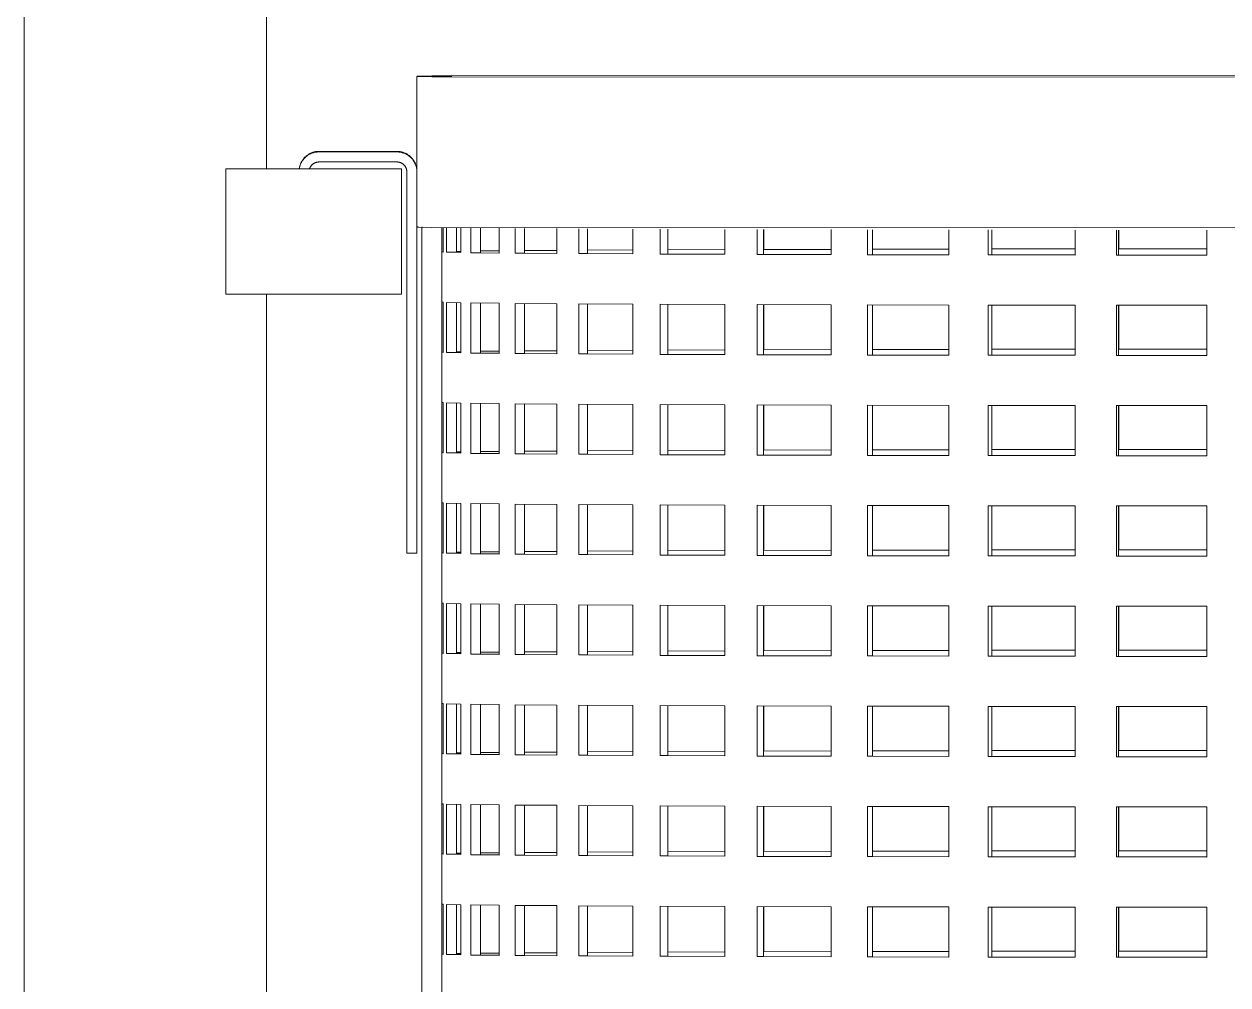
# Model space of a CAD drawing. Header units: millimetres. Extents: x 311 to 4068, y 1050 to 3803.
# Drawn here: x 485.4 to 725.4, y 3159.7 to 3351.3 of the extents above; entities that cross this region are included whole.
import ezdxf

# ---------------------------------------------------------------- set-up
doc = ezdxf.new("R2010")
doc.units = ezdxf.units.MM
doc.layers.add('ZANO_R', color=7, linetype='Continuous', lineweight=0)

msp = doc.modelspace()

# ---------------------------------------------------------------- linework, layer by layer
at = {"layer": 'ZANO_R'}
for p, q in [((485.44, 3261.79), (485.44, 3391.42)), ((533.74, 3370.76), (533.74, 3322.42)), ((563.74, 3340.86), (563.74, 3321.89)), ((563.74, 3340.86), (563.74, 3340.86)), ((567.74, 3340.86), (563.74, 3340.86)), ((563.74, 3340.86), (567.74, 3340.86)), ((563.74, 3340.86), (563.75, 3340.86)), ((563.75, 3340.85), (563.74, 3340.86)), ((563.75, 3340.86), (563.76, 3340.87)), ((563.76, 3340.85), (563.75, 3340.85)), ((563.76, 3340.87), (563.78, 3340.87)), ((563.78, 3340.85), (563.76, 3340.85)), ((563.78, 3340.87), (563.8, 3340.88)), ((563.8, 3340.84), (563.78, 3340.85)), ((563.8, 3340.88), (563.83, 3340.88)), ((563.83, 3340.84), (563.8, 3340.84)), ((563.83, 3340.88), (563.86, 3340.88)), ((563.86, 3340.84), (563.83, 3340.84)), ((563.86, 3340.88), (563.94, 3340.89)), ((563.94, 3340.83), (563.86, 3340.84)), ((563.94, 3340.89), (564.17, 3340.9)), ((564.17, 3340.81), (563.94, 3340.83)), ((564.17, 3340.9), (566.75, 3340.98)), ((566.75, 3340.74), (564.17, 3340.81)), ((566.75, 3340.98), (901.48, 3341.1)), ((901.48, 3340.62), (566.75, 3340.74)), ((567.74, 3340.86), (567.74, 3340.86)), ((567.74, 3340.86), (567.75, 3340.86)), ((567.75, 3340.85), (567.74, 3340.86)), ((567.75, 3340.86), (567.76, 3340.87)), ((567.76, 3340.85), (567.75, 3340.85)), ((567.76, 3340.87), (567.78, 3340.87)), ((567.78, 3340.85), (567.76, 3340.85)), ((567.78, 3340.87), (567.8, 3340.87)), ((567.8, 3340.84), (567.78, 3340.85)), ((567.8, 3340.87), (567.82, 3340.88)), ((567.82, 3340.84), (567.8, 3340.84)), ((567.82, 3340.88), (567.86, 3340.88)), ((567.86, 3340.84), (567.82, 3340.84)), ((567.86, 3340.88), (567.94, 3340.89)), ((567.94, 3340.83), (567.86, 3340.84)), ((567.94, 3340.89), (568.16, 3340.9)), ((568.16, 3340.81), (567.94, 3340.83)), ((568.16, 3340.9), (570.68, 3340.98)), ((570.68, 3340.74), (568.16, 3340.81)), ((570.68, 3340.98), (897.76, 3341.09)), ((897.76, 3340.62), (570.68, 3340.74)), ((543.16, 3325.76), (543.03, 3325.72)), ((543.29, 3325.8), (543.16, 3325.76)), ((543.42, 3325.83), (543.29, 3325.8)), ((543.56, 3325.86), (543.42, 3325.83)), ((543.56, 3325.74), (543.42, 3325.72)), ((543.69, 3325.88), (543.56, 3325.86)), ((543.69, 3325.77), (543.56, 3325.74)), ((543.83, 3325.89), (543.69, 3325.88)), ((543.83, 3325.78), (543.69, 3325.77)), ((543.97, 3325.91), (543.83, 3325.89)), ((543.97, 3325.79), (543.83, 3325.78)), ((544.11, 3325.91), (543.97, 3325.91)), ((544.11, 3325.8), (543.97, 3325.79)), ((544.24, 3325.91), (544.11, 3325.91)), ((544.24, 3325.8), (544.11, 3325.8)), ((559.74, 3325.91), (544.24, 3325.91)), ((544.24, 3325.91), (544.24, 3325.8)), ((544.24, 3325.8), (559.74, 3325.8)), ((559.74, 3325.8), (559.74, 3325.91)), ((559.74, 3325.91), (559.88, 3325.91)), ((559.74, 3325.8), (559.88, 3325.8)), ((559.88, 3325.91), (560.02, 3325.91)), ((559.88, 3325.8), (560.02, 3325.79)), ((560.02, 3325.91), (560.16, 3325.89)), ((560.02, 3325.79), (560.15, 3325.78)), ((560.15, 3325.78), (560.29, 3325.77)), ((560.16, 3325.89), (560.29, 3325.88)), ((560.29, 3325.88), (560.43, 3325.86)), ((560.29, 3325.77), (560.42, 3325.74)), ((560.42, 3325.74), (560.56, 3325.72)), ((560.43, 3325.86), (560.56, 3325.83)), ((560.56, 3325.83), (560.7, 3325.8)), ((560.7, 3325.8), (560.83, 3325.76)), ((560.83, 3325.76), (560.96, 3325.72)), ((540.51, 3323.35), (540.46, 3323.22)), ((540.55, 3323.35), (540.5, 3323.22)), ((540.56, 3323.48), (540.51, 3323.35)), ((540.61, 3323.47), (540.55, 3323.35)), ((540.62, 3323.6), (540.56, 3323.48)), ((540.67, 3323.6), (540.61, 3323.47)), ((540.68, 3323.73), (540.62, 3323.6)), ((540.73, 3323.72), (540.67, 3323.6)), ((540.74, 3323.85), (540.68, 3323.73)), ((540.8, 3323.84), (540.73, 3323.72)), ((540.81, 3323.97), (540.74, 3323.85)), ((540.87, 3323.96), (540.8, 3323.84)), ((540.88, 3324.08), (540.81, 3323.97)), ((540.95, 3324.07), (540.87, 3323.96)), ((540.96, 3324.2), (540.88, 3324.08)), ((541.03, 3324.19), (540.95, 3324.07)), ((541.04, 3324.31), (540.96, 3324.2)), ((541.11, 3324.3), (541.03, 3324.19)), ((541.12, 3324.42), (541.04, 3324.31)), ((541.2, 3324.4), (541.11, 3324.3)), ((541.21, 3324.53), (541.12, 3324.42)), ((541.29, 3324.51), (541.2, 3324.4)), ((541.3, 3324.63), (541.21, 3324.53)), ((541.39, 3324.61), (541.29, 3324.51)), ((541.4, 3324.73), (541.3, 3324.63)), ((541.49, 3324.7), (541.39, 3324.61)), ((541.5, 3324.82), (541.4, 3324.73)), ((541.59, 3324.8), (541.49, 3324.7)), ((541.6, 3324.92), (541.5, 3324.82)), ((541.69, 3324.89), (541.59, 3324.8)), ((541.7, 3325.01), (541.6, 3324.92)), ((541.8, 3324.97), (541.69, 3324.89)), ((541.81, 3325.09), (541.7, 3325.01)), ((541.91, 3325.05), (541.8, 3324.97)), ((541.92, 3325.17), (541.81, 3325.09)), ((542.03, 3325.13), (541.91, 3325.05)), ((542.04, 3325.25), (541.92, 3325.17)), ((542.14, 3325.21), (542.03, 3325.13)), ((542.15, 3325.32), (542.04, 3325.25)), ((542.26, 3325.28), (542.14, 3325.21)), ((542.27, 3325.39), (542.15, 3325.32)), ((542.38, 3325.34), (542.26, 3325.28)), ((542.39, 3325.46), (542.27, 3325.39)), ((542.51, 3325.41), (542.38, 3325.34)), ((542.51, 3325.52), (542.39, 3325.46)), ((542.64, 3325.58), (542.51, 3325.52)), ((542.63, 3325.46), (542.51, 3325.41)), ((542.76, 3325.52), (542.63, 3325.46)), ((542.77, 3325.63), (542.64, 3325.58)), ((542.89, 3325.57), (542.76, 3325.52)), ((542.89, 3325.68), (542.77, 3325.63)), ((543.03, 3325.72), (542.89, 3325.68)), ((543.02, 3325.61), (542.89, 3325.57)), ((542.93, 3323.31), (542.99, 3323.36)), ((542.99, 3323.36), (543.04, 3323.4)), ((543.15, 3325.65), (543.02, 3325.61)), ((543.04, 3323.4), (543.09, 3323.44)), ((543.09, 3323.44), (543.15, 3323.48)), ((543.29, 3325.69), (543.15, 3325.65)), ((543.15, 3323.48), (543.21, 3323.51)), ((543.21, 3323.51), (543.27, 3323.55)), ((543.27, 3323.55), (543.33, 3323.58)), ((543.42, 3325.72), (543.29, 3325.69)), ((543.33, 3323.58), (543.39, 3323.61)), ((543.39, 3323.61), (543.45, 3323.64)), ((543.45, 3323.64), (543.51, 3323.66)), ((543.51, 3323.66), (543.58, 3323.69)), ((543.58, 3323.69), (543.64, 3323.71)), ((543.64, 3323.71), (543.71, 3323.73)), ((543.71, 3323.73), (543.77, 3323.75)), ((543.77, 3323.75), (543.84, 3323.76)), ((543.84, 3323.76), (543.91, 3323.77)), ((543.91, 3323.77), (543.97, 3323.78)), ((543.97, 3323.78), (544.04, 3323.79)), ((544.04, 3323.79), (544.11, 3323.8)), ((544.11, 3323.8), (544.18, 3323.8)), ((544.18, 3323.8), (544.24, 3323.8)), ((559.74, 3323.8), (544.24, 3323.8)), ((559.81, 3323.8), (559.74, 3323.8)), ((559.88, 3323.8), (559.81, 3323.8)), ((559.95, 3323.79), (559.88, 3323.8)), ((560.02, 3323.78), (559.95, 3323.79)), ((560.08, 3323.77), (560.02, 3323.78)), ((560.15, 3323.76), (560.08, 3323.77)), ((560.22, 3323.75), (560.15, 3323.76)), ((560.28, 3323.73), (560.22, 3323.75)), ((560.35, 3323.71), (560.28, 3323.73)), ((560.41, 3323.69), (560.35, 3323.71)), ((560.48, 3323.66), (560.41, 3323.69)), ((560.54, 3323.64), (560.48, 3323.66)), ((560.6, 3323.61), (560.54, 3323.64)), ((560.56, 3325.72), (560.69, 3325.69)), ((560.66, 3323.58), (560.6, 3323.61)), ((560.72, 3323.55), (560.66, 3323.58)), ((560.69, 3325.69), (560.82, 3325.65)), ((560.78, 3323.51), (560.72, 3323.55)), ((560.84, 3323.48), (560.78, 3323.51)), ((560.82, 3325.65), (560.95, 3325.62)), ((560.9, 3323.44), (560.84, 3323.48)), ((560.95, 3323.4), (560.9, 3323.44)), ((560.95, 3325.62), (561.08, 3325.57)), ((561.01, 3323.35), (560.95, 3323.4)), ((560.96, 3325.72), (561.09, 3325.68)), ((561.06, 3323.31), (561.01, 3323.35)), ((561.08, 3325.57), (561.21, 3325.52)), ((561.09, 3325.68), (561.22, 3325.63)), ((561.21, 3325.52), (561.34, 3325.47)), ((561.22, 3325.63), (561.35, 3325.58)), ((561.34, 3325.47), (561.46, 3325.42)), ((561.35, 3325.58), (561.47, 3325.52)), ((561.46, 3325.42), (561.58, 3325.35)), ((561.47, 3325.52), (561.6, 3325.46)), ((561.58, 3325.35), (561.7, 3325.29)), ((561.6, 3325.46), (561.72, 3325.39)), ((561.7, 3325.29), (561.82, 3325.22)), ((561.72, 3325.39), (561.84, 3325.32)), ((561.82, 3325.22), (561.94, 3325.15)), ((561.84, 3325.32), (561.95, 3325.25)), ((561.94, 3325.15), (562.05, 3325.07)), ((561.95, 3325.25), (562.07, 3325.17)), ((562.05, 3325.07), (562.16, 3324.99)), ((562.07, 3325.17), (562.18, 3325.09)), ((562.16, 3324.99), (562.27, 3324.91)), ((562.18, 3325.09), (562.28, 3325)), ((562.27, 3324.91), (562.37, 3324.82)), ((562.28, 3325), (562.39, 3324.91)), ((562.37, 3324.82), (562.47, 3324.73)), ((562.39, 3324.91), (562.49, 3324.82)), ((562.47, 3324.73), (562.57, 3324.63)), ((562.49, 3324.82), (562.59, 3324.73)), ((562.57, 3324.63), (562.67, 3324.53)), ((562.59, 3324.73), (562.68, 3324.63)), ((562.67, 3324.53), (562.76, 3324.43)), ((562.68, 3324.63), (562.78, 3324.52)), ((562.76, 3324.43), (562.85, 3324.33)), ((562.78, 3324.52), (562.86, 3324.42)), ((562.85, 3324.33), (562.93, 3324.22)), ((562.86, 3324.42), (562.95, 3324.31)), ((562.93, 3324.22), (563.01, 3324.11)), ((562.95, 3324.31), (563.03, 3324.2)), ((563.01, 3324.11), (563.09, 3324)), ((563.03, 3324.2), (563.1, 3324.08)), ((563.09, 3324), (563.16, 3323.88)), ((563.1, 3324.08), (563.18, 3323.97)), ((563.16, 3323.88), (563.23, 3323.76)), ((563.18, 3323.97), (563.25, 3323.85)), ((563.23, 3323.76), (563.29, 3323.64)), ((563.25, 3323.85), (563.31, 3323.72)), ((563.29, 3323.64), (563.36, 3323.52)), ((563.31, 3323.72), (563.37, 3323.6)), ((563.36, 3323.52), (563.41, 3323.4)), ((563.37, 3323.6), (563.43, 3323.48)), ((563.41, 3323.4), (563.46, 3323.27)), ((563.43, 3323.48), (563.48, 3323.35)), ((563.48, 3323.35), (563.53, 3323.22)), ((556.69, 3322.42), (525.69, 3322.42)), ((525.69, 3297.42), (525.69, 3322.42)), ((540.3, 3322.56), (540.28, 3322.42)), ((540.31, 3322.56), (540.29, 3322.42)), ((540.32, 3322.69), (540.3, 3322.56)), ((540.34, 3322.69), (540.31, 3322.56)), ((540.35, 3322.82), (540.32, 3322.69)), ((540.38, 3322.82), (540.34, 3322.69)), ((540.38, 3322.96), (540.35, 3322.82)), ((540.42, 3323.09), (540.38, 3322.96)), ((540.41, 3322.96), (540.38, 3322.82)), ((540.46, 3323.09), (540.41, 3322.96)), ((540.46, 3323.22), (540.42, 3323.09)), ((540.5, 3323.22), (540.46, 3323.09)), ((542.34, 3322.42), (542.36, 3322.48)), ((542.36, 3322.48), (542.39, 3322.55)), ((542.39, 3322.55), (542.41, 3322.61)), ((542.41, 3322.61), (542.44, 3322.67)), ((542.44, 3322.67), (542.47, 3322.73)), ((542.47, 3322.73), (542.5, 3322.79)), ((542.5, 3322.79), (542.54, 3322.85)), ((542.54, 3322.85), (542.58, 3322.91)), ((542.58, 3322.91), (542.61, 3322.96)), ((542.61, 3322.96), (542.65, 3323.02)), ((542.65, 3323.02), (542.7, 3323.07)), ((542.7, 3323.07), (542.74, 3323.12)), ((542.74, 3323.12), (542.79, 3323.17)), ((542.79, 3323.17), (542.83, 3323.22)), ((542.83, 3323.22), (542.88, 3323.27)), ((542.88, 3323.27), (542.93, 3323.31)), ((560.69, 3322.42), (556.69, 3322.42)), ((560.69, 3322.42), (560.69, 3297.42)), ((561.11, 3323.26), (561.06, 3323.31)), ((561.16, 3323.22), (561.11, 3323.26)), ((561.21, 3323.17), (561.16, 3323.22)), ((561.25, 3323.12), (561.21, 3323.17)), ((561.29, 3323.07), (561.25, 3323.12)), ((561.34, 3323.01), (561.29, 3323.07)), ((561.38, 3322.96), (561.34, 3323.01)), ((561.42, 3322.9), (561.38, 3322.96)), ((561.45, 3322.84), (561.42, 3322.9)), ((561.49, 3322.78), (561.45, 3322.84)), ((561.52, 3322.72), (561.49, 3322.78)), ((561.55, 3322.66), (561.52, 3322.72)), ((561.58, 3322.6), (561.55, 3322.66)), ((561.6, 3322.54), (561.58, 3322.6)), ((561.63, 3322.47), (561.6, 3322.54)), ((561.65, 3322.41), (561.63, 3322.47)), ((561.67, 3322.34), (561.65, 3322.41)), ((561.69, 3322.28), (561.67, 3322.34)), ((561.7, 3322.21), (561.69, 3322.28)), ((561.71, 3322.14), (561.7, 3322.21)), ((561.72, 3322.08), (561.71, 3322.14)), ((561.73, 3322.01), (561.72, 3322.08)), ((561.74, 3321.94), (561.73, 3322.01)), ((561.74, 3321.87), (561.74, 3321.94)), ((561.74, 3321.8), (561.74, 3321.87)), ((561.74, 3245.8), (561.74, 3321.8)), ((563.46, 3323.27), (563.51, 3323.14)), ((563.51, 3323.14), (563.56, 3323.01)), ((563.53, 3323.22), (563.57, 3323.09)), ((563.56, 3323.01), (563.6, 3322.88)), ((563.57, 3323.09), (563.61, 3322.96)), ((563.6, 3322.88), (563.63, 3322.75)), ((563.61, 3322.96), (563.64, 3322.82)), ((563.63, 3322.75), (563.66, 3322.62)), ((563.64, 3322.82), (563.67, 3322.69)), ((563.66, 3322.62), (563.69, 3322.48)), ((563.67, 3322.69), (563.69, 3322.55)), ((563.69, 3322.55), (563.71, 3322.42)), ((563.69, 3322.48), (563.71, 3322.35)), ((563.71, 3322.42), (563.73, 3322.28)), ((563.71, 3322.35), (563.72, 3322.21)), ((563.72, 3322.21), (563.73, 3322.08)), ((563.73, 3322.28), (563.74, 3322.14)), ((563.73, 3322.08), (563.74, 3321.94)), ((563.74, 3322.14), (563.74, 3322)), ((563.74, 3321.94), (563.74, 3321.8)), ((563.74, 3321.8), (563.74, 3245.8)), ((563.74, 3310.86), (563.75, 3310.85)), ((563.75, 3310.85), (563.76, 3310.85)), ((563.76, 3310.85), (563.78, 3310.85)), ((563.78, 3310.85), (563.8, 3310.84)), ((563.8, 3310.84), (563.83, 3310.84)), ((563.83, 3310.84), (563.86, 3310.84)), ((563.86, 3310.84), (563.94, 3310.83)), ((563.94, 3310.83), (564.17, 3310.81)), ((564.17, 3310.81), (566.75, 3310.74)), ((564.74, 3310.79), (564.74, 3310.78)), ((564.74, 3310.78), (564.89, 3310.78)), ((564.74, 3310.78), (564.74, 2970.79)), ((566.75, 3310.74), (901.48, 3310.62)), ((568.74, 2970.79), (568.74, 3310.7)), ((568.99, 3310.7), (568.99, 3305.83)), ((569.65, 3305.79), (569.65, 3310.69)), ((571.64, 3310.67), (571.64, 3305.92)), ((571.64, 3305.79), (571.64, 3310.67)), ((572.5, 3310.66), (572.5, 3305.73)), ((574.48, 3305.7), (574.48, 3310.63)), ((576.41, 3305.7), (576.41, 3310.62)), ((576.42, 3310.62), (576.42, 3306.02)), ((580.11, 3310.58), (580.11, 3305.63)), ((583.35, 3305.6), (583.35, 3310.56)), ((585.18, 3305.61), (585.18, 3310.55)), ((585.19, 3310.55), (585.19, 3306.11)), ((591.62, 3310.51), (591.62, 3305.54)), ((596.05, 3305.52), (596.05, 3310.48)), ((597.73, 3305.52), (597.73, 3310.47)), ((597.74, 3310.47), (597.74, 3306.2)), ((606.75, 3310.43), (606.75, 3305.46)), ((612.26, 3305.44), (612.26, 3310.41)), ((613.75, 3305.44), (613.75, 3310.4)), ((613.77, 3310.4), (613.77, 3306.28)), ((625.14, 3310.36), (625.14, 3305.39)), ((631.58, 3305.37), (631.58, 3310.34)), ((632.85, 3305.37), (632.85, 3310.34)), ((632.87, 3310.34), (632.87, 3306.34)), ((646.32, 3310.31), (646.32, 3305.33)), ((653.55, 3305.31), (653.55, 3310.29)), ((654.55, 3305.32), (654.55, 3310.29)), ((654.58, 3310.29), (654.58, 3306.4)), ((669.78, 3310.26), (669.78, 3305.28)), ((677.61, 3305.27), (677.61, 3310.25)), ((678.33, 3305.28), (678.33, 3310.25)), ((678.36, 3310.25), (678.36, 3306.44)), ((694.93, 3310.23), (694.93, 3305.25)), ((703.18, 3305.24), (703.18, 3310.22)), ((703.6, 3305.25), (703.6, 3310.22)), ((703.62, 3310.22), (703.62, 3306.47)), ((721.17, 3310.21), (721.17, 3305.23)), ((568.74, 3305.86), (568.99, 3305.89)), ((568.99, 3305.83), (568.74, 3305.86)), ((568.99, 3305.86), (568.74, 3305.86)), ((568.74, 3305.86), (568.99, 3305.86)), ((572.5, 3305.73), (569.65, 3305.79)), ((569.65, 3305.79), (571.64, 3305.79)), ((571.64, 3305.98), (572.5, 3305.99)), ((571.64, 3305.92), (572.5, 3305.95)), ((572.5, 3305.77), (571.64, 3305.79)), ((574.48, 3305.7), (576.41, 3305.7)), ((574.48, 3305.7), (580.11, 3305.63)), ((580.11, 3305.65), (576.41, 3305.7)), ((576.42, 3306.05), (580.11, 3306.09)), ((576.42, 3306.02), (580.11, 3306.06)), ((583.35, 3305.6), (585.18, 3305.61)), ((591.62, 3305.54), (583.35, 3305.6)), ((591.62, 3305.56), (585.18, 3305.61)), ((585.19, 3306.13), (591.62, 3306.18)), ((585.19, 3306.11), (591.62, 3306.16)), ((606.75, 3305.46), (596.05, 3305.52)), ((596.05, 3305.52), (597.73, 3305.52)), ((606.75, 3305.47), (597.73, 3305.52)), ((597.74, 3306.21), (606.75, 3306.26)), ((597.74, 3306.2), (606.75, 3306.25)), ((625.14, 3305.39), (612.26, 3305.44)), ((612.26, 3305.44), (613.75, 3305.44)), ((625.14, 3305.4), (613.75, 3305.44)), ((625.14, 3306.33), (613.77, 3306.29)), ((613.77, 3306.28), (625.14, 3306.32)), ((646.32, 3305.33), (631.58, 3305.37)), ((631.58, 3305.37), (632.85, 3305.37)), ((646.32, 3305.34), (632.85, 3305.37)), ((632.87, 3306.35), (646.32, 3306.39)), ((632.87, 3306.34), (646.32, 3306.38)), ((653.55, 3305.31), (654.55, 3305.32)), ((669.78, 3305.28), (653.55, 3305.31)), ((669.78, 3305.29), (654.55, 3305.32)), ((654.58, 3306.41), (669.78, 3306.44)), ((654.58, 3306.4), (669.78, 3306.43)), ((677.61, 3305.27), (678.33, 3305.28)), ((694.93, 3305.25), (677.61, 3305.27)), ((694.93, 3305.26), (678.33, 3305.28)), ((678.36, 3306.45), (694.93, 3306.47)), ((678.36, 3306.44), (694.93, 3306.46)), ((703.18, 3305.24), (703.6, 3305.25)), ((721.17, 3305.23), (703.18, 3305.24)), ((721.17, 3305.24), (703.6, 3305.25)), ((703.62, 3306.48), (721.17, 3306.49)), ((703.62, 3306.47), (721.17, 3306.48)), ((525.69, 3297.42), (556.69, 3297.42)), ((533.74, 3297.42), (533.74, 3057.42)), ((560.69, 3297.42), (556.69, 3297.42)), ((568.74, 3295.86), (568.99, 3295.83)), ((568.99, 3295.83), (568.99, 3285.83)), ((569.65, 3285.79), (569.65, 3295.79)), ((572.5, 3295.73), (569.65, 3295.79)), ((571.64, 3285.79), (571.64, 3295.74)), ((571.64, 3295.74), (571.64, 3285.92)), ((572.5, 3295.73), (572.5, 3285.73)), ((574.48, 3285.7), (574.48, 3295.7)), ((580.11, 3295.63), (574.48, 3295.7)), ((576.41, 3285.7), (576.41, 3295.67)), ((576.42, 3295.67), (576.42, 3286.02)), ((580.11, 3295.63), (580.11, 3285.63)), ((583.35, 3285.6), (583.35, 3295.6)), ((583.35, 3295.6), (591.62, 3295.54)), ((585.18, 3285.61), (585.18, 3295.59)), ((585.19, 3295.59), (585.19, 3286.11)), ((591.62, 3295.54), (591.62, 3285.54)), ((596.05, 3285.52), (596.05, 3295.52)), ((596.05, 3295.52), (606.75, 3295.46)), ((597.73, 3285.52), (597.73, 3295.51)), ((597.74, 3295.51), (597.74, 3286.2)), ((606.75, 3295.46), (606.75, 3285.46)), ((612.26, 3285.44), (612.26, 3295.44)), ((612.26, 3295.44), (625.14, 3295.39)), ((613.75, 3285.44), (613.75, 3295.43)), ((613.77, 3295.43), (613.77, 3286.28)), ((625.14, 3295.39), (625.14, 3285.39)), ((631.58, 3285.37), (631.58, 3295.37)), ((631.58, 3295.37), (631.61, 3295.37)), ((646.32, 3295.33), (631.61, 3295.37)), ((632.85, 3285.37), (632.85, 3295.36)), ((632.87, 3295.36), (632.87, 3286.34)), ((646.32, 3295.33), (646.32, 3285.33)), ((653.55, 3285.31), (653.55, 3295.31)), ((653.55, 3295.31), (653.57, 3295.31)), ((669.78, 3295.28), (653.57, 3295.31)), ((654.55, 3285.32), (654.55, 3295.31)), ((654.58, 3295.31), (654.58, 3286.4)), ((669.78, 3295.28), (669.78, 3285.28)), ((677.61, 3285.27), (677.61, 3295.27)), ((677.61, 3295.27), (694.93, 3295.25)), ((678.33, 3285.28), (678.33, 3295.27)), ((678.36, 3295.27), (678.36, 3286.44)), ((694.93, 3295.25), (694.93, 3285.25)), ((703.18, 3285.24), (703.18, 3295.24)), ((721.17, 3295.23), (703.18, 3295.24)), ((703.6, 3285.25), (703.6, 3295.24)), ((703.62, 3295.24), (703.62, 3286.47)), ((721.17, 3295.23), (721.17, 3285.23)), ((568.74, 3285.86), (568.99, 3285.89)), ((568.99, 3285.83), (568.74, 3285.86)), ((568.74, 3285.86), (568.99, 3285.86)), ((568.99, 3285.86), (568.74, 3285.86)), ((572.5, 3285.73), (569.65, 3285.79)), ((569.65, 3285.79), (571.64, 3285.79)), ((571.64, 3285.98), (572.5, 3285.99)), ((571.64, 3285.92), (572.5, 3285.95)), ((572.5, 3285.77), (571.64, 3285.79)), ((574.48, 3285.7), (576.41, 3285.7)), ((574.48, 3285.7), (580.11, 3285.63)), ((580.11, 3285.65), (576.41, 3285.7)), ((576.42, 3286.05), (580.11, 3286.09)), ((576.42, 3286.02), (580.11, 3286.07)), ((583.35, 3285.6), (585.18, 3285.61)), ((591.62, 3285.54), (583.35, 3285.6)), ((591.62, 3285.56), (585.18, 3285.61)), ((585.19, 3286.13), (591.62, 3286.18)), ((585.19, 3286.11), (591.62, 3286.16)), ((606.75, 3285.46), (596.05, 3285.52)), ((596.05, 3285.52), (597.73, 3285.52)), ((606.75, 3285.47), (597.73, 3285.52)), ((597.74, 3286.21), (606.75, 3286.26)), ((597.74, 3286.2), (606.75, 3286.25)), ((625.14, 3285.39), (612.26, 3285.44)), ((612.26, 3285.44), (613.75, 3285.44)), ((625.14, 3285.4), (613.75, 3285.44)), ((625.14, 3286.33), (613.77, 3286.29)), ((613.77, 3286.28), (625.14, 3286.32)), ((646.32, 3285.33), (631.58, 3285.37)), ((631.58, 3285.37), (632.85, 3285.37)), ((646.32, 3285.34), (632.85, 3285.37)), ((632.87, 3286.35), (646.32, 3286.39)), ((632.87, 3286.34), (646.32, 3286.38)), ((653.55, 3285.31), (654.55, 3285.32)), ((669.78, 3285.28), (653.55, 3285.31)), ((669.78, 3285.29), (654.55, 3285.32)), ((654.58, 3286.41), (669.78, 3286.44)), ((654.58, 3286.4), (669.78, 3286.43)), ((677.61, 3285.27), (678.33, 3285.28)), ((694.93, 3285.25), (677.61, 3285.27)), ((694.93, 3285.26), (678.33, 3285.28)), ((678.36, 3286.45), (694.93, 3286.47)), ((678.36, 3286.44), (694.93, 3286.46)), ((703.18, 3285.24), (703.6, 3285.25)), ((721.17, 3285.23), (703.18, 3285.24)), ((721.17, 3285.24), (703.6, 3285.25)), ((703.62, 3286.48), (721.17, 3286.49)), ((703.62, 3286.47), (721.17, 3286.48)), ((568.74, 3275.86), (568.99, 3275.83)), ((568.99, 3275.83), (568.99, 3265.83)), ((569.65, 3265.79), (569.65, 3275.79)), ((569.65, 3275.79), (569.65, 3275.79)), ((572.5, 3275.73), (569.65, 3275.79)), ((571.64, 3265.79), (571.64, 3275.74)), ((571.64, 3275.74), (571.64, 3265.92)), ((572.5, 3275.73), (572.5, 3265.73)), ((574.48, 3265.7), (574.48, 3275.7)), ((574.48, 3275.7), (574.49, 3275.7)), ((580.11, 3275.63), (574.49, 3275.7)), ((576.41, 3265.7), (576.41, 3275.67)), ((576.42, 3275.67), (576.42, 3266.02)), ((580.11, 3275.63), (580.11, 3265.63)), ((583.35, 3265.6), (583.35, 3275.6)), ((583.35, 3275.6), (591.62, 3275.54)), ((585.18, 3265.61), (585.18, 3275.59)), ((585.19, 3275.59), (585.19, 3266.11)), ((591.62, 3275.54), (591.62, 3265.54)), ((596.05, 3265.52), (596.05, 3275.52)), ((596.05, 3275.52), (606.75, 3275.46)), ((597.73, 3265.52), (597.73, 3275.51)), ((597.74, 3275.51), (597.74, 3266.2)), ((606.75, 3275.46), (606.75, 3265.46)), ((612.26, 3265.44), (612.26, 3275.44)), ((612.26, 3275.44), (625.14, 3275.39)), ((613.75, 3265.44), (613.75, 3275.43)), ((613.77, 3275.43), (613.77, 3266.28)), ((625.14, 3275.39), (625.14, 3265.39)), ((631.58, 3265.37), (631.58, 3275.37)), ((646.32, 3275.33), (631.58, 3275.37)), ((632.85, 3265.37), (632.85, 3275.36)), ((632.87, 3275.36), (632.87, 3266.34)), ((646.32, 3275.33), (646.32, 3265.33)), ((653.55, 3265.31), (653.55, 3275.31)), ((653.55, 3275.31), (653.57, 3275.31)), ((669.78, 3275.28), (653.57, 3275.31)), ((654.55, 3265.32), (654.55, 3275.31)), ((654.58, 3275.31), (654.58, 3266.4)), ((669.78, 3275.28), (669.78, 3265.28)), ((677.61, 3265.27), (677.61, 3275.27)), ((677.61, 3275.27), (694.93, 3275.25)), ((678.33, 3265.28), (678.33, 3275.27)), ((678.36, 3275.27), (678.36, 3266.44)), ((694.93, 3275.25), (694.93, 3265.25)), ((703.18, 3265.24), (703.18, 3275.24)), ((721.17, 3275.23), (703.18, 3275.24)), ((703.6, 3265.25), (703.6, 3275.24)), ((703.62, 3275.24), (703.62, 3266.47)), ((721.17, 3275.23), (721.17, 3265.23)), ((568.74, 3265.86), (568.99, 3265.89)), ((568.99, 3265.83), (568.74, 3265.86)), ((568.99, 3265.86), (568.74, 3265.86)), ((568.74, 3265.86), (568.99, 3265.86)), ((572.5, 3265.73), (569.65, 3265.79)), ((569.65, 3265.79), (571.64, 3265.79)), ((571.64, 3265.98), (572.5, 3265.99)), ((571.64, 3265.92), (572.5, 3265.95)), ((572.5, 3265.77), (571.64, 3265.79)), ((576.42, 3266.05), (580.11, 3266.09)), ((576.42, 3266.02), (580.11, 3266.07)), ((585.19, 3266.13), (591.62, 3266.18)), ((585.19, 3266.11), (591.62, 3266.16)), ((597.74, 3266.21), (606.75, 3266.26)), ((597.74, 3266.2), (606.75, 3266.25)), ((625.14, 3266.33), (613.77, 3266.29)), ((613.77, 3266.28), (625.14, 3266.32)), ((632.87, 3266.35), (646.32, 3266.39)), ((632.87, 3266.34), (646.32, 3266.38)), ((654.58, 3266.41), (669.78, 3266.44)), ((654.58, 3266.4), (669.78, 3266.43)), ((678.36, 3266.45), (694.93, 3266.47)), ((678.36, 3266.44), (694.93, 3266.46)), ((703.62, 3266.48), (721.17, 3266.49)), ((703.62, 3266.47), (721.17, 3266.48)), ((574.48, 3265.7), (576.41, 3265.7)), ((574.48, 3265.7), (580.11, 3265.63)), ((580.11, 3265.65), (576.41, 3265.7)), ((583.35, 3265.6), (585.18, 3265.61)), ((591.62, 3265.54), (583.35, 3265.6)), ((591.62, 3265.56), (585.18, 3265.61)), ((606.75, 3265.46), (596.05, 3265.52)), ((596.05, 3265.52), (597.73, 3265.52)), ((606.75, 3265.47), (597.73, 3265.52)), ((625.14, 3265.39), (612.26, 3265.44)), ((612.26, 3265.44), (613.75, 3265.44)), ((625.14, 3265.4), (613.75, 3265.44)), ((646.32, 3265.33), (631.58, 3265.37)), ((631.58, 3265.37), (632.85, 3265.37)), ((646.32, 3265.34), (632.85, 3265.37)), ((653.55, 3265.31), (654.55, 3265.32)), ((669.78, 3265.28), (653.55, 3265.31)), ((669.78, 3265.29), (654.55, 3265.32)), ((677.61, 3265.27), (678.33, 3265.28)), ((694.93, 3265.25), (677.61, 3265.27)), ((694.93, 3265.26), (678.33, 3265.28)), ((703.18, 3265.24), (703.6, 3265.25)), ((721.17, 3265.23), (703.18, 3265.24)), ((721.17, 3265.24), (703.6, 3265.25)), ((485.44, 2949.42), (485.44, 3261.79)), ((568.74, 3255.86), (568.99, 3255.83)), ((568.99, 3255.83), (568.99, 3245.83)), ((569.65, 3245.79), (569.65, 3255.79)), ((569.65, 3255.79), (569.65, 3255.79)), ((572.5, 3255.73), (569.65, 3255.79)), ((571.64, 3245.79), (571.64, 3255.74)), ((571.64, 3255.74), (571.64, 3245.92)), ((572.5, 3255.73), (572.5, 3245.73)), ((574.48, 3245.7), (574.48, 3255.7)), ((580.11, 3255.63), (574.48, 3255.7)), ((576.41, 3245.7), (576.41, 3255.67)), ((576.42, 3255.67), (576.42, 3246.02)), ((580.11, 3255.63), (580.11, 3245.63)), ((583.35, 3245.6), (583.35, 3255.6)), ((583.35, 3255.6), (591.62, 3255.54)), ((585.18, 3245.61), (585.18, 3255.59)), ((585.19, 3255.59), (585.19, 3246.11)), ((591.62, 3255.54), (591.62, 3245.54)), ((596.05, 3245.52), (596.05, 3255.52)), ((596.05, 3255.52), (606.75, 3255.46)), ((597.73, 3245.52), (597.73, 3255.51)), ((597.74, 3255.51), (597.74, 3246.2)), ((606.75, 3255.46), (606.75, 3245.46)), ((612.26, 3245.44), (612.26, 3255.44)), ((612.26, 3255.44), (625.14, 3255.39)), ((613.75, 3245.44), (613.75, 3255.43)), ((613.77, 3255.43), (613.77, 3246.28)), ((625.14, 3255.39), (625.14, 3245.39)), ((631.58, 3245.37), (631.58, 3255.37)), ((646.32, 3255.33), (631.58, 3255.37)), ((632.85, 3245.37), (632.85, 3255.36)), ((632.87, 3255.36), (632.87, 3246.34)), ((646.32, 3255.33), (646.32, 3245.33)), ((653.55, 3245.31), (653.55, 3255.31)), ((669.78, 3255.28), (653.55, 3255.31)), ((654.55, 3245.32), (654.55, 3255.31)), ((654.58, 3255.31), (654.58, 3246.4)), ((669.78, 3255.28), (669.78, 3245.28)), ((677.61, 3245.27), (677.61, 3255.27)), ((677.61, 3255.27), (694.93, 3255.25)), ((678.33, 3245.28), (678.33, 3255.27)), ((678.36, 3255.27), (678.36, 3246.44)), ((694.93, 3255.25), (694.93, 3245.25)), ((703.18, 3245.24), (703.18, 3255.24)), ((720.89, 3255.23), (703.18, 3255.24)), ((703.6, 3245.25), (703.6, 3255.24)), ((703.62, 3255.24), (703.62, 3246.47)), ((720.89, 3255.23), (721.17, 3255.23)), ((721.17, 3255.23), (721.17, 3245.23)), ((563.74, 3245.8), (561.74, 3245.8)), ((568.74, 3245.86), (568.99, 3245.89)), ((568.99, 3245.83), (568.74, 3245.86)), ((568.74, 3245.86), (568.99, 3245.86)), ((568.99, 3245.86), (568.74, 3245.86)), ((572.5, 3245.73), (569.65, 3245.79)), ((569.65, 3245.79), (571.64, 3245.79)), ((571.64, 3245.98), (572.5, 3245.99)), ((571.64, 3245.92), (572.5, 3245.95)), ((572.5, 3245.77), (571.64, 3245.79)), ((574.48, 3245.7), (576.41, 3245.7)), ((574.48, 3245.7), (580.11, 3245.63)), ((580.11, 3245.65), (576.41, 3245.7)), ((576.42, 3246.05), (580.11, 3246.09)), ((576.42, 3246.02), (580.11, 3246.07)), ((583.35, 3245.6), (585.18, 3245.61)), ((591.62, 3245.54), (583.35, 3245.6)), ((591.62, 3245.56), (585.18, 3245.61)), ((585.19, 3246.13), (591.62, 3246.18)), ((585.19, 3246.11), (591.62, 3246.16)), ((606.75, 3245.46), (596.05, 3245.52)), ((596.05, 3245.52), (597.73, 3245.52)), ((606.75, 3245.47), (597.73, 3245.52)), ((597.74, 3246.21), (606.75, 3246.26)), ((597.74, 3246.2), (606.75, 3246.25)), ((625.14, 3245.39), (612.26, 3245.44)), ((612.26, 3245.44), (613.75, 3245.44)), ((625.14, 3245.4), (613.75, 3245.44)), ((625.14, 3246.33), (613.77, 3246.29)), ((613.77, 3246.28), (625.14, 3246.32)), ((646.32, 3245.33), (631.58, 3245.37)), ((631.58, 3245.37), (632.85, 3245.37)), ((646.32, 3245.34), (632.85, 3245.37)), ((632.87, 3246.35), (646.32, 3246.39)), ((632.87, 3246.34), (646.32, 3246.38)), ((653.55, 3245.31), (654.55, 3245.32)), ((669.78, 3245.28), (653.55, 3245.31)), ((669.78, 3245.29), (654.55, 3245.32)), ((654.58, 3246.41), (669.78, 3246.44)), ((654.58, 3246.4), (669.78, 3246.43)), ((677.61, 3245.27), (678.33, 3245.28)), ((694.93, 3245.25), (677.61, 3245.27)), ((694.93, 3245.26), (678.33, 3245.28)), ((678.36, 3246.45), (694.93, 3246.47)), ((678.36, 3246.44), (694.93, 3246.46)), ((703.18, 3245.24), (703.6, 3245.25)), ((721.17, 3245.23), (703.18, 3245.24)), ((721.17, 3245.24), (703.6, 3245.25)), ((703.62, 3246.48), (721.17, 3246.49)), ((703.62, 3246.47), (721.17, 3246.48)), ((568.74, 3235.86), (568.99, 3235.83)), ((568.99, 3235.83), (568.99, 3225.83)), ((569.65, 3225.79), (569.65, 3235.79)), ((572.5, 3235.73), (569.65, 3235.79)), ((571.64, 3225.8), (571.64, 3235.74)), ((571.64, 3235.74), (571.64, 3225.92)), ((572.5, 3235.73), (572.5, 3225.73)), ((574.48, 3225.7), (574.48, 3235.7)), ((580.11, 3235.63), (574.48, 3235.7)), ((576.41, 3225.7), (576.41, 3235.67)), ((576.42, 3235.67), (576.42, 3226.02)), ((580.11, 3235.63), (580.11, 3225.63)), ((583.35, 3225.6), (583.35, 3235.6)), ((583.35, 3235.6), (591.62, 3235.54)), ((585.18, 3225.61), (585.18, 3235.59)), ((585.19, 3235.59), (585.19, 3226.11)), ((591.62, 3235.54), (591.62, 3225.54)), ((596.05, 3225.52), (596.05, 3235.52)), ((596.05, 3235.52), (606.75, 3235.46)), ((597.73, 3225.52), (597.73, 3235.51)), ((597.74, 3235.51), (597.74, 3226.2)), ((606.75, 3235.46), (606.75, 3225.46)), ((612.26, 3225.44), (612.26, 3235.44)), ((612.26, 3235.44), (625.14, 3235.39)), ((613.75, 3225.44), (613.75, 3235.43)), ((613.77, 3235.43), (613.77, 3226.28)), ((625.14, 3235.39), (625.14, 3225.39)), ((631.58, 3225.37), (631.58, 3235.37)), ((646.32, 3235.33), (631.58, 3235.37)), ((632.85, 3225.37), (632.85, 3235.36)), ((632.87, 3235.36), (632.87, 3226.35)), ((646.32, 3235.33), (646.32, 3225.33)), ((653.55, 3225.31), (653.55, 3235.31)), ((669.78, 3235.28), (653.55, 3235.31)), ((654.55, 3225.32), (654.55, 3235.31)), ((654.58, 3235.31), (654.58, 3226.4)), ((669.78, 3235.28), (669.78, 3225.28)), ((677.61, 3225.27), (677.61, 3235.27)), ((677.61, 3235.27), (694.93, 3235.25)), ((678.33, 3225.28), (678.33, 3235.27)), ((678.36, 3235.27), (678.36, 3226.44)), ((694.93, 3235.25), (694.93, 3225.25)), ((703.18, 3225.24), (703.18, 3235.24)), ((721.17, 3235.23), (703.18, 3235.24)), ((703.6, 3225.25), (703.6, 3235.24)), ((703.62, 3235.24), (703.62, 3226.47)), ((721.17, 3235.23), (721.17, 3225.23)), ((568.74, 3225.86), (568.99, 3225.89)), ((568.99, 3225.83), (568.74, 3225.86)), ((568.99, 3225.86), (568.74, 3225.86)), ((568.74, 3225.86), (568.99, 3225.86)), ((569.65, 3225.79), (571.64, 3225.8)), ((572.5, 3225.73), (569.65, 3225.79)), ((571.64, 3225.98), (572.5, 3225.99)), ((571.64, 3225.92), (572.5, 3225.95)), ((572.5, 3225.77), (571.64, 3225.8)), ((574.48, 3225.7), (576.41, 3225.7)), ((574.48, 3225.7), (580.11, 3225.63)), ((580.11, 3225.65), (576.41, 3225.7)), ((576.42, 3226.05), (580.11, 3226.09)), ((576.42, 3226.02), (580.11, 3226.07)), ((583.35, 3225.6), (585.18, 3225.61)), ((591.62, 3225.54), (583.35, 3225.6)), ((591.62, 3225.56), (585.18, 3225.61)), ((585.19, 3226.13), (591.62, 3226.18)), ((585.19, 3226.11), (591.62, 3226.16)), ((606.75, 3225.46), (596.05, 3225.52)), ((596.05, 3225.52), (597.73, 3225.52)), ((606.75, 3225.47), (597.73, 3225.52)), ((597.74, 3226.21), (606.75, 3226.26)), ((597.74, 3226.2), (606.75, 3226.25)), ((625.14, 3225.39), (612.26, 3225.44)), ((612.26, 3225.44), (613.75, 3225.44)), ((625.14, 3225.4), (613.75, 3225.44)), ((625.14, 3226.33), (613.77, 3226.29)), ((613.77, 3226.28), (625.14, 3226.32)), ((646.32, 3225.33), (631.58, 3225.37)), ((631.58, 3225.37), (632.85, 3225.37)), ((646.32, 3225.34), (632.85, 3225.37)), ((632.87, 3226.35), (646.32, 3226.39)), ((632.87, 3226.35), (646.32, 3226.38)), ((653.55, 3225.31), (654.55, 3225.32)), ((669.78, 3225.28), (653.55, 3225.31)), ((669.78, 3225.29), (654.55, 3225.32)), ((654.58, 3226.41), (669.78, 3226.44)), ((654.58, 3226.4), (669.78, 3226.43)), ((677.61, 3225.27), (678.33, 3225.28)), ((694.93, 3225.25), (677.61, 3225.27)), ((694.93, 3225.26), (678.33, 3225.28)), ((678.36, 3226.45), (694.93, 3226.47)), ((678.36, 3226.44), (694.93, 3226.46)), ((703.18, 3225.24), (703.6, 3225.25)), ((721.17, 3225.23), (703.18, 3225.24)), ((721.17, 3225.24), (703.6, 3225.25)), ((703.62, 3226.48), (721.17, 3226.49)), ((703.62, 3226.47), (721.17, 3226.48)), ((568.74, 3215.86), (568.99, 3215.83)), ((568.99, 3215.83), (568.99, 3205.83)), ((569.65, 3205.79), (569.65, 3215.79)), ((572.5, 3215.73), (569.65, 3215.79)), ((571.64, 3205.8), (571.64, 3215.74)), ((571.64, 3215.74), (571.64, 3205.92)), ((572.5, 3215.73), (572.5, 3205.73)), ((574.48, 3205.7), (574.48, 3215.7)), ((574.48, 3215.7), (574.49, 3215.7)), ((580.11, 3215.63), (574.49, 3215.7)), ((576.41, 3205.7), (576.41, 3215.67)), ((576.42, 3215.67), (576.42, 3206.02)), ((580.11, 3215.63), (580.11, 3205.63)), ((583.35, 3205.6), (583.35, 3215.6)), ((583.35, 3215.6), (591.62, 3215.54)), ((585.18, 3205.61), (585.18, 3215.59)), ((585.19, 3215.59), (585.19, 3206.11)), ((591.62, 3215.54), (591.62, 3205.54)), ((596.05, 3205.52), (596.05, 3215.52)), ((596.05, 3215.52), (606.75, 3215.46)), ((597.73, 3205.52), (597.73, 3215.51)), ((597.74, 3215.51), (597.74, 3206.2)), ((606.75, 3215.46), (606.75, 3205.46)), ((612.26, 3205.44), (612.26, 3215.44)), ((612.26, 3215.44), (625.14, 3215.39)), ((613.75, 3205.44), (613.75, 3215.43)), ((613.77, 3215.43), (613.77, 3206.28)), ((625.14, 3215.39), (625.14, 3205.39)), ((631.58, 3205.37), (631.58, 3215.37)), ((631.58, 3215.37), (631.61, 3215.37)), ((646.32, 3215.33), (631.61, 3215.37)), ((632.85, 3205.37), (632.85, 3215.36)), ((632.87, 3215.36), (632.87, 3206.35)), ((646.32, 3215.33), (646.32, 3205.33)), ((653.55, 3205.31), (653.55, 3215.31)), ((653.55, 3215.31), (653.57, 3215.31)), ((669.78, 3215.28), (653.57, 3215.31)), ((654.55, 3205.32), (654.55, 3215.31)), ((654.58, 3215.31), (654.58, 3206.4)), ((669.78, 3215.28), (669.78, 3205.28)), ((677.61, 3205.27), (677.61, 3215.27)), ((677.61, 3215.27), (694.93, 3215.25)), ((678.33, 3205.28), (678.33, 3215.27)), ((678.36, 3215.27), (678.36, 3206.44)), ((694.93, 3215.25), (694.93, 3205.25)), ((703.18, 3205.24), (703.18, 3215.24)), ((721.17, 3215.23), (703.18, 3215.24)), ((703.6, 3205.25), (703.6, 3215.24)), ((703.62, 3215.24), (703.62, 3206.47)), ((721.17, 3215.23), (721.17, 3205.23)), ((568.74, 3205.86), (568.99, 3205.89)), ((568.99, 3205.83), (568.74, 3205.86)), ((568.74, 3205.86), (568.99, 3205.86)), ((568.99, 3205.86), (568.74, 3205.86)), ((569.65, 3205.79), (571.64, 3205.8)), ((572.5, 3205.73), (569.65, 3205.79)), ((571.64, 3205.98), (572.5, 3205.99)), ((571.64, 3205.92), (572.5, 3205.95)), ((572.5, 3205.77), (571.64, 3205.8)), ((576.42, 3206.05), (580.11, 3206.09)), ((576.42, 3206.02), (580.11, 3206.07)), ((585.19, 3206.13), (591.62, 3206.18)), ((585.19, 3206.11), (591.62, 3206.16)), ((597.74, 3206.21), (606.75, 3206.26)), ((597.74, 3206.2), (606.75, 3206.25)), ((625.14, 3206.33), (613.77, 3206.29)), ((613.77, 3206.28), (625.14, 3206.32)), ((632.87, 3206.35), (646.32, 3206.39)), ((632.87, 3206.35), (646.32, 3206.38)), ((654.58, 3206.41), (669.78, 3206.44)), ((654.58, 3206.4), (669.78, 3206.43)), ((678.36, 3206.45), (694.93, 3206.47)), ((678.36, 3206.44), (694.93, 3206.46)), ((703.62, 3206.48), (721.17, 3206.49)), ((703.62, 3206.47), (721.17, 3206.48)), ((580.11, 3205.63), (574.48, 3205.7)), ((574.48, 3205.7), (576.41, 3205.7)), ((580.11, 3205.65), (576.41, 3205.7)), ((583.35, 3205.6), (585.18, 3205.61)), ((591.62, 3205.54), (583.35, 3205.6)), ((591.62, 3205.56), (585.18, 3205.61)), ((606.75, 3205.46), (596.05, 3205.52)), ((596.05, 3205.52), (597.73, 3205.52)), ((606.75, 3205.47), (597.73, 3205.52)), ((625.14, 3205.39), (612.26, 3205.44)), ((612.26, 3205.44), (613.75, 3205.44)), ((625.14, 3205.4), (613.75, 3205.44)), ((646.32, 3205.33), (631.58, 3205.37)), ((631.58, 3205.37), (632.85, 3205.37)), ((646.32, 3205.34), (632.85, 3205.37)), ((653.55, 3205.31), (654.55, 3205.32)), ((669.78, 3205.28), (653.55, 3205.31)), ((669.78, 3205.29), (654.55, 3205.32)), ((677.61, 3205.27), (678.33, 3205.28)), ((694.93, 3205.25), (677.61, 3205.27)), ((694.93, 3205.26), (678.33, 3205.28)), ((703.18, 3205.24), (703.6, 3205.25)), ((721.17, 3205.23), (703.18, 3205.24)), ((721.17, 3205.24), (703.6, 3205.25)), ((568.74, 3195.86), (568.99, 3195.83)), ((568.99, 3195.83), (568.99, 3185.83)), ((569.65, 3185.79), (569.65, 3195.79)), ((569.65, 3195.79), (569.65, 3195.79)), ((572.5, 3195.73), (569.65, 3195.79)), ((571.64, 3185.8), (571.64, 3195.74)), ((571.64, 3195.74), (571.64, 3185.92)), ((572.5, 3195.73), (572.5, 3185.73)), ((574.48, 3185.7), (574.48, 3195.7)), ((580.11, 3195.63), (574.48, 3195.7)), ((576.41, 3185.7), (576.41, 3195.67)), ((576.42, 3195.67), (576.42, 3186.02)), ((580.11, 3195.63), (580.11, 3185.63)), ((583.35, 3185.6), (583.35, 3195.6)), ((583.35, 3195.6), (591.62, 3195.54)), ((585.18, 3185.61), (585.18, 3195.59)), ((585.19, 3195.59), (585.19, 3186.11)), ((591.62, 3195.54), (591.62, 3185.54)), ((596.05, 3185.52), (596.05, 3195.52)), ((596.05, 3195.52), (606.75, 3195.46)), ((597.73, 3185.52), (597.73, 3195.51)), ((597.74, 3195.51), (597.74, 3186.2)), ((606.75, 3195.46), (606.75, 3185.46)), ((612.26, 3185.44), (612.26, 3195.44)), ((612.26, 3195.44), (625.14, 3195.39)), ((613.75, 3185.44), (613.75, 3195.43)), ((613.77, 3195.43), (613.77, 3186.28)), ((625.14, 3195.39), (625.14, 3185.39)), ((631.58, 3185.37), (631.58, 3195.37)), ((646.32, 3195.33), (631.58, 3195.37)), ((632.85, 3185.37), (632.85, 3195.36)), ((632.87, 3195.36), (632.87, 3186.35)), ((646.32, 3195.33), (646.32, 3185.33)), ((653.55, 3185.31), (653.55, 3195.31)), ((669.78, 3195.28), (653.55, 3195.31)), ((654.55, 3185.32), (654.55, 3195.31)), ((654.58, 3195.31), (654.58, 3186.4)), ((669.78, 3195.28), (669.78, 3185.28)), ((677.61, 3185.27), (677.61, 3195.27)), ((677.61, 3195.27), (694.93, 3195.25)), ((678.33, 3185.28), (678.33, 3195.27)), ((678.36, 3195.27), (678.36, 3186.44)), ((694.93, 3195.25), (694.93, 3185.25)), ((703.18, 3185.24), (703.18, 3195.24)), ((721.17, 3195.23), (703.18, 3195.24)), ((703.6, 3185.25), (703.6, 3195.24)), ((703.62, 3195.24), (703.62, 3186.47)), ((721.17, 3195.23), (721.17, 3185.23)), ((568.74, 3185.86), (568.99, 3185.89)), ((568.99, 3185.83), (568.74, 3185.86)), ((568.99, 3185.86), (568.74, 3185.86)), ((568.74, 3185.86), (568.99, 3185.86)), ((569.65, 3185.79), (571.64, 3185.8)), ((572.5, 3185.73), (569.65, 3185.79)), ((571.64, 3185.98), (572.5, 3185.99)), ((571.64, 3185.92), (572.5, 3185.95)), ((572.5, 3185.77), (571.64, 3185.8)), ((580.11, 3185.63), (574.48, 3185.7)), ((574.48, 3185.7), (576.41, 3185.7)), ((580.11, 3185.65), (576.41, 3185.7)), ((576.42, 3186.05), (580.11, 3186.09)), ((576.42, 3186.02), (580.11, 3186.07)), ((583.35, 3185.6), (585.18, 3185.61)), ((591.62, 3185.54), (583.35, 3185.6)), ((591.62, 3185.56), (585.18, 3185.61)), ((585.19, 3186.13), (591.62, 3186.18)), ((585.19, 3186.11), (591.62, 3186.16)), ((606.75, 3185.46), (596.05, 3185.52)), ((596.05, 3185.52), (597.73, 3185.52)), ((606.75, 3185.47), (597.73, 3185.52)), ((597.74, 3186.21), (606.75, 3186.26)), ((597.74, 3186.2), (606.75, 3186.25)), ((625.14, 3185.39), (612.26, 3185.44)), ((612.26, 3185.44), (613.75, 3185.44)), ((625.14, 3185.4), (613.75, 3185.44)), ((625.14, 3186.33), (613.77, 3186.29)), ((613.77, 3186.28), (625.14, 3186.32)), ((646.32, 3185.33), (631.58, 3185.37)), ((631.58, 3185.37), (632.85, 3185.37)), ((646.32, 3185.34), (632.85, 3185.37)), ((632.87, 3186.35), (646.32, 3186.39)), ((632.87, 3186.35), (646.32, 3186.38)), ((653.55, 3185.31), (654.55, 3185.32)), ((669.78, 3185.28), (653.55, 3185.31)), ((669.78, 3185.29), (654.55, 3185.32)), ((654.58, 3186.41), (669.78, 3186.44)), ((654.58, 3186.4), (669.78, 3186.43)), ((677.61, 3185.27), (678.33, 3185.28)), ((694.93, 3185.25), (677.61, 3185.27)), ((694.93, 3185.26), (678.33, 3185.28)), ((678.36, 3186.45), (694.93, 3186.47)), ((678.36, 3186.44), (694.93, 3186.46)), ((703.18, 3185.24), (703.6, 3185.25)), ((721.17, 3185.23), (703.18, 3185.24)), ((721.17, 3185.24), (703.6, 3185.25)), ((703.62, 3186.48), (721.17, 3186.49)), ((703.62, 3186.47), (721.17, 3186.48)), ((568.74, 3175.86), (568.99, 3175.83)), ((568.99, 3175.83), (568.99, 3165.83)), ((569.65, 3165.79), (569.65, 3175.79)), ((572.5, 3175.73), (569.65, 3175.79)), ((571.64, 3165.8), (571.64, 3175.74)), ((571.64, 3175.74), (571.64, 3165.92)), ((572.5, 3175.73), (572.5, 3165.73)), ((574.48, 3165.7), (574.48, 3175.7)), ((574.48, 3175.7), (574.49, 3175.7)), ((580.11, 3175.63), (574.49, 3175.7)), ((576.41, 3165.7), (576.41, 3175.67)), ((576.42, 3175.67), (576.42, 3166.02)), ((580.11, 3175.63), (580.11, 3165.63)), ((583.35, 3165.6), (583.35, 3175.6)), ((583.35, 3175.6), (591.62, 3175.54)), ((585.18, 3165.61), (585.18, 3175.59)), ((585.19, 3175.59), (585.19, 3166.11)), ((591.62, 3175.54), (591.62, 3165.54)), ((596.05, 3165.52), (596.05, 3175.52)), ((596.05, 3175.52), (606.75, 3175.46)), ((597.73, 3165.52), (597.73, 3175.51)), ((597.74, 3175.51), (597.74, 3166.2)), ((606.75, 3175.46), (606.75, 3165.46)), ((612.26, 3165.44), (612.26, 3175.44)), ((612.26, 3175.44), (625.14, 3175.39)), ((613.75, 3165.44), (613.75, 3175.43)), ((613.77, 3175.43), (613.77, 3166.28)), ((625.14, 3175.39), (625.14, 3165.39)), ((631.58, 3165.37), (631.58, 3175.37)), ((646.32, 3175.33), (631.58, 3175.37)), ((632.85, 3165.37), (632.85, 3175.37)), ((632.87, 3175.37), (632.87, 3166.35)), ((646.32, 3175.33), (646.32, 3165.33)), ((653.55, 3165.31), (653.55, 3175.31)), ((653.55, 3175.31), (653.57, 3175.31)), ((669.78, 3175.28), (653.57, 3175.31)), ((654.55, 3165.32), (654.55, 3175.31)), ((654.58, 3175.31), (654.58, 3166.4)), ((669.78, 3175.28), (669.78, 3165.28)), ((677.61, 3165.27), (677.61, 3175.27)), ((677.61, 3175.27), (694.93, 3175.25)), ((678.33, 3165.28), (678.33, 3175.27)), ((678.36, 3175.27), (678.36, 3166.44)), ((694.93, 3175.25), (694.93, 3165.25)), ((703.18, 3165.24), (703.18, 3175.24)), ((721.17, 3175.23), (703.18, 3175.24)), ((703.6, 3165.25), (703.6, 3175.24)), ((703.62, 3175.24), (703.62, 3166.47)), ((721.17, 3175.23), (721.17, 3165.23)), ((568.74, 3165.86), (568.99, 3165.89)), ((568.99, 3165.83), (568.74, 3165.86)), ((568.74, 3165.86), (568.99, 3165.86)), ((568.99, 3165.86), (568.74, 3165.86)), ((569.65, 3165.79), (571.64, 3165.8)), ((572.5, 3165.73), (569.65, 3165.79)), ((571.64, 3165.98), (572.5, 3165.99)), ((571.64, 3165.92), (572.5, 3165.95)), ((572.5, 3165.77), (571.64, 3165.8)), ((580.11, 3165.63), (574.48, 3165.7)), ((574.48, 3165.7), (576.41, 3165.7)), ((580.11, 3165.65), (576.41, 3165.7)), ((576.42, 3166.05), (580.11, 3166.09)), ((576.42, 3166.02), (580.11, 3166.07)), ((583.35, 3165.6), (585.18, 3165.61)), ((591.62, 3165.54), (583.35, 3165.6)), ((591.62, 3165.56), (585.18, 3165.61)), ((585.19, 3166.13), (591.62, 3166.18)), ((585.19, 3166.11), (591.62, 3166.16)), ((606.75, 3165.46), (596.05, 3165.52)), ((596.05, 3165.52), (597.73, 3165.52)), ((606.75, 3165.47), (597.73, 3165.52)), ((597.74, 3166.21), (606.75, 3166.26)), ((597.74, 3166.2), (606.75, 3166.25)), ((625.14, 3165.39), (612.26, 3165.44)), ((612.26, 3165.44), (613.75, 3165.44)), ((625.14, 3165.4), (613.75, 3165.44)), ((625.14, 3166.33), (613.77, 3166.29)), ((613.77, 3166.28), (625.14, 3166.32)), ((646.32, 3165.33), (631.58, 3165.37)), ((631.58, 3165.37), (632.85, 3165.37)), ((646.32, 3165.34), (632.85, 3165.37)), ((632.87, 3166.36), (646.32, 3166.39)), ((632.87, 3166.35), (646.32, 3166.38)), ((653.55, 3165.31), (654.55, 3165.32)), ((669.78, 3165.28), (653.55, 3165.31)), ((669.78, 3165.29), (654.55, 3165.32)), ((654.58, 3166.41), (669.78, 3166.44)), ((654.58, 3166.4), (669.78, 3166.43)), ((677.61, 3165.27), (678.33, 3165.28)), ((694.93, 3165.25), (677.61, 3165.27)), ((694.93, 3165.26), (678.33, 3165.28)), ((678.36, 3166.45), (694.93, 3166.47)), ((678.36, 3166.44), (694.93, 3166.46)), ((703.18, 3165.24), (703.6, 3165.25)), ((721.17, 3165.23), (703.18, 3165.24)), ((721.17, 3165.24), (703.6, 3165.25)), ((703.62, 3166.48), (721.17, 3166.49)), ((703.62, 3166.47), (721.17, 3166.48))]:
    msp.add_line(p, q, dxfattribs=at)

doc.saveas('drawing.dxf')
